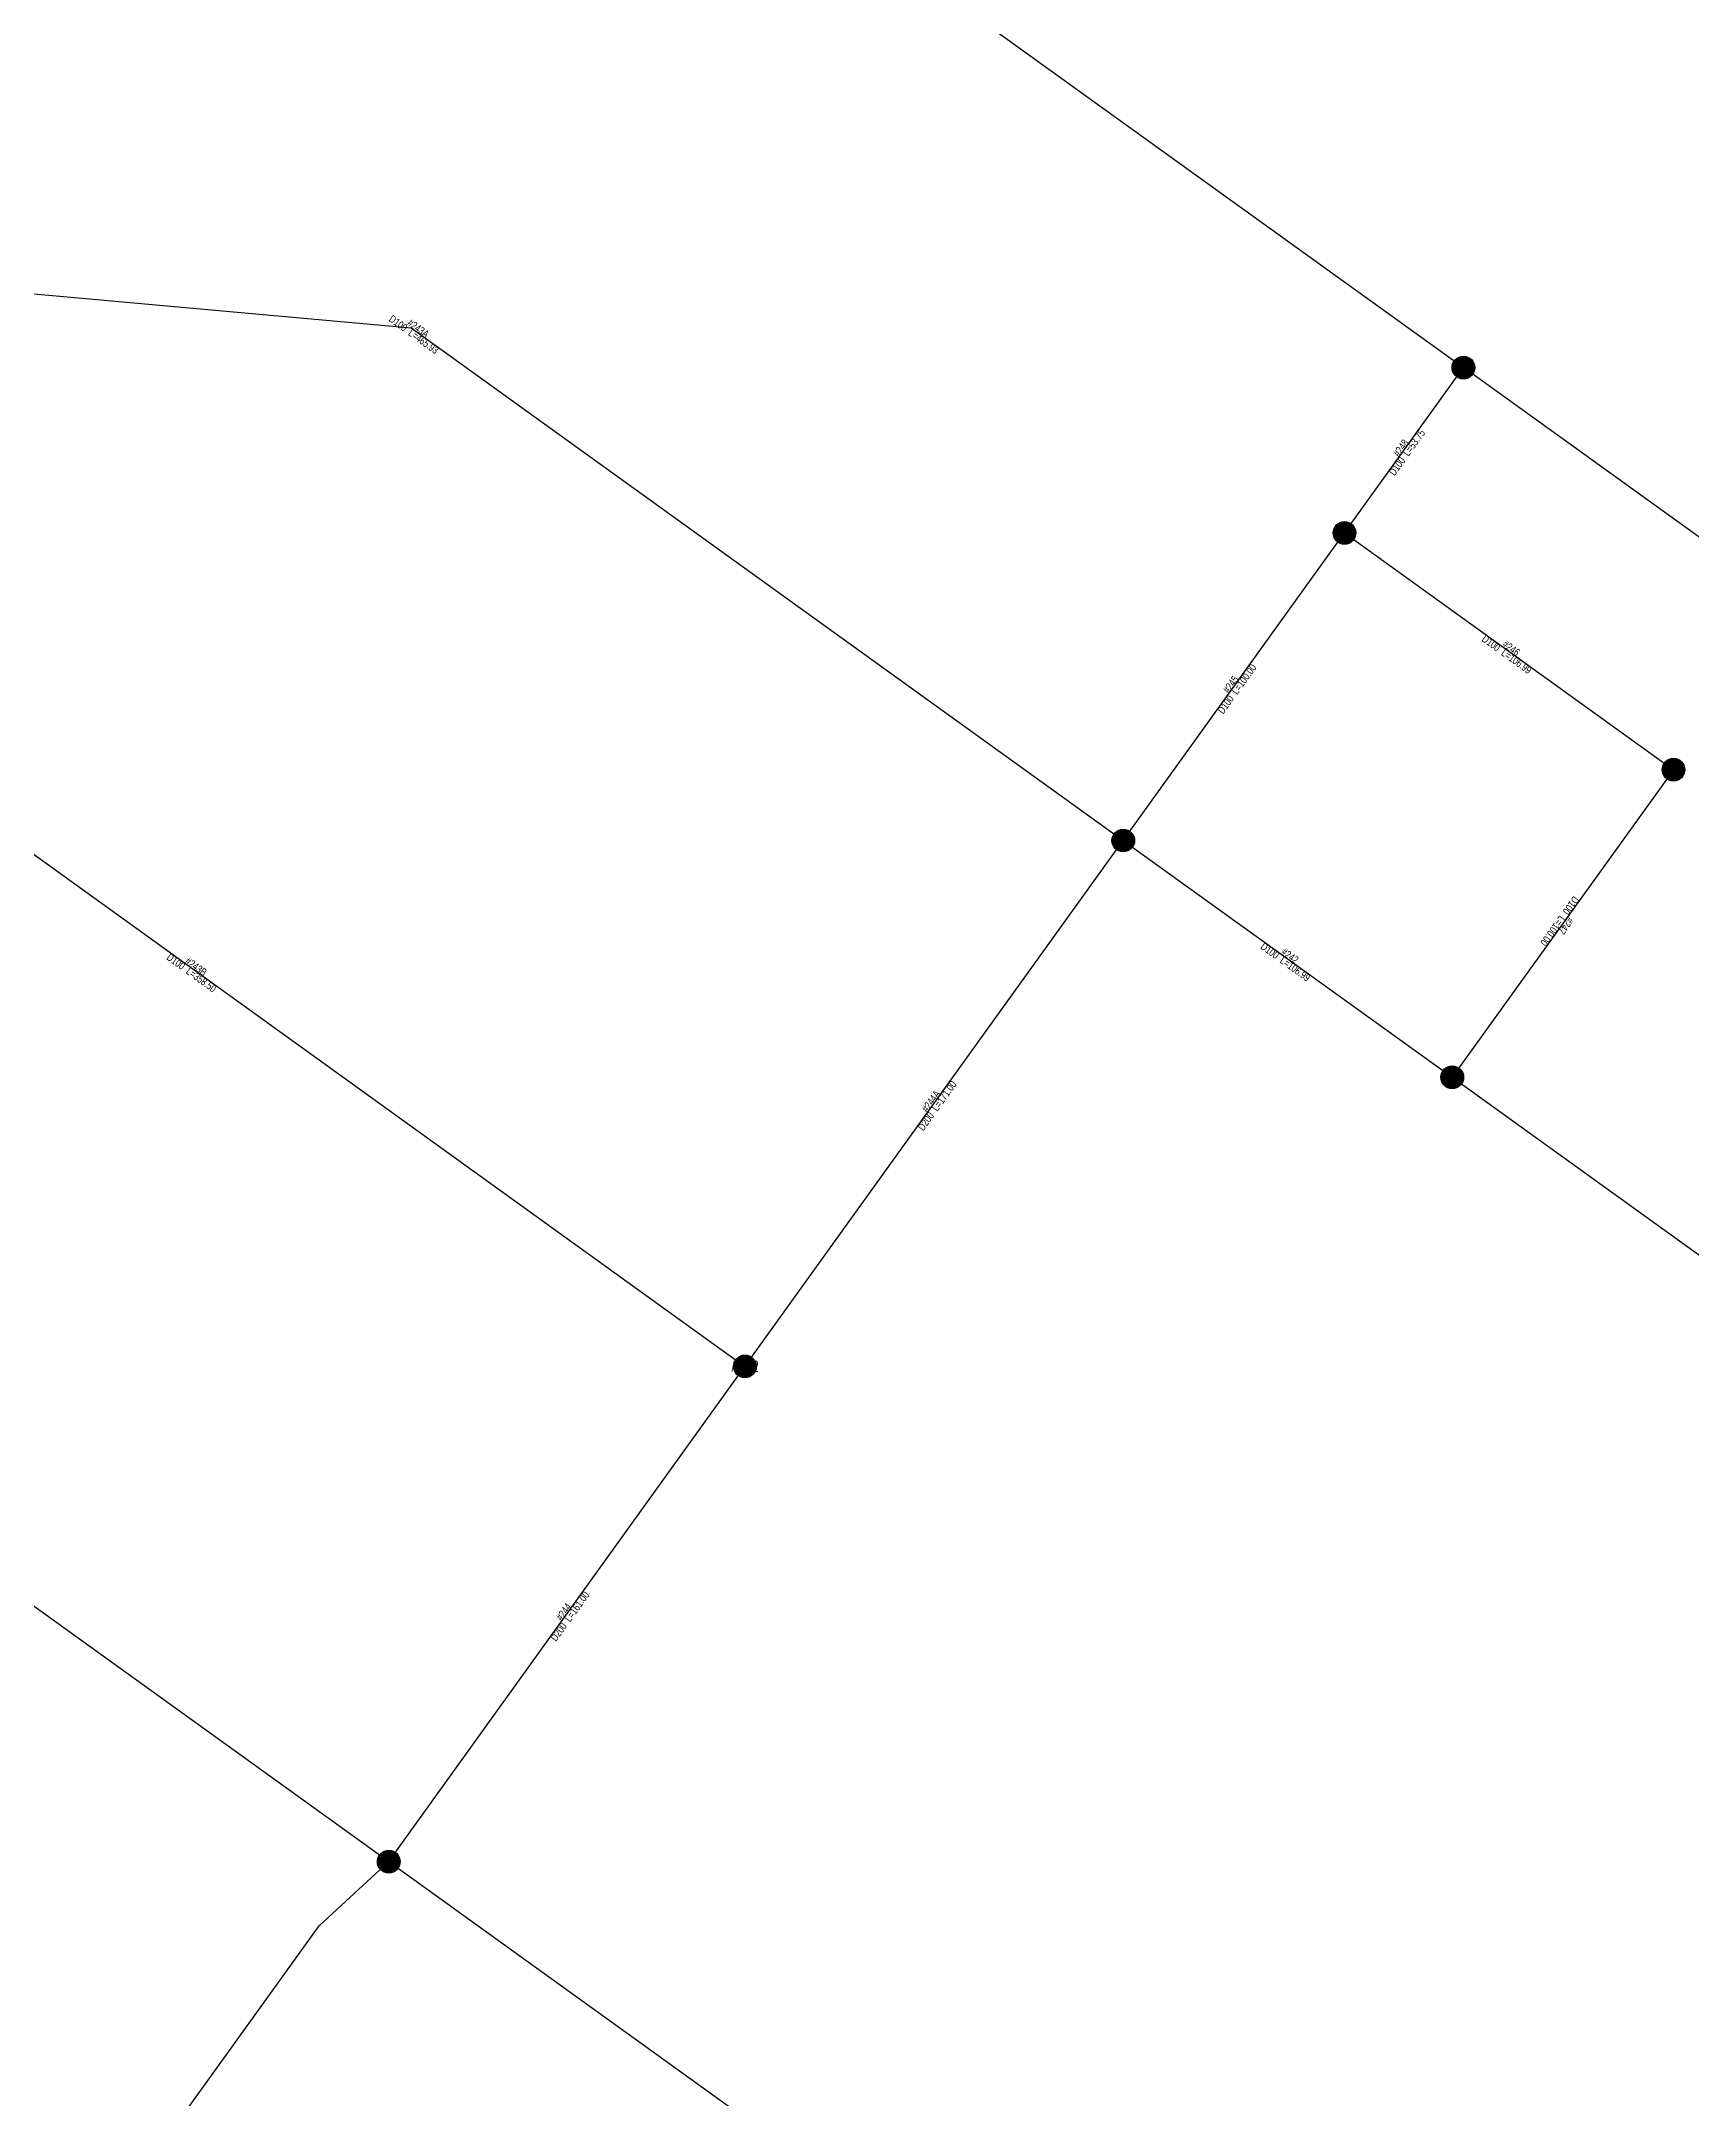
# Model space of a CAD drawing. Header units: metres. Extents: x 145472 to 149777, y 297313 to 301407.
# Drawn here: x 148347 to 148783, y 298853 to 299396 of the extents above; entities that cross this region are included whole.
import ezdxf
from ezdxf.enums import TextEntityAlignment as Align

# ---------------------------------------------------------------- set-up
doc = ezdxf.new("R2010")
doc.units = ezdxf.units.M
for name, color, linetype in [('EPANET2-JUNCTION', 7, 'Continuous'), ('EPANET2-PIPE', 3, 'Continuous'), ('EPANET2-PIPE_no', 7, 'Continuous')]:
    doc.layers.add(name, color=color, linetype=linetype)

# ---------------------------------------------------------------- blocks, each defined once
blk = doc.blocks.new('PIPE_BLOCK')
at = {"width": 0.8}
for tag, p in [('INFO', (0, -1)), ('ID', (0, 1))]:
    blk.add_attdef(tag, text='', height=2, dxfattribs=at).set_placement(p, align=Align.MIDDLE_CENTER)
blk = doc.blocks.new('JUNCTION_BLOCK')
h = blk.add_hatch(color=255)
edge = h.paths.add_edge_path()
edge.add_arc((0, 0), 3, 0, 360)
at = {"color": 5}
blk.add_circle((0, 0), 3, dxfattribs=at)
at = {"color": 5, "width": 0.7}
blk.add_attdef('ID', text='', height=3, dxfattribs=at).set_placement((0, 0), align=Align.MIDDLE_CENTER)

msp = doc.modelspace()

# ---------------------------------------------------------------- linework, layer by layer
at = {"layer": 'EPANET2-PIPE'}
for points in [[(148432.1, 299518.5), (148722.55, 299309.49)], [(148241.88, 299255.29), (148244.59, 299259.06), (148309.38, 299313.1), (148343.21, 299329.16), (148444.76, 299319.97), (148632.75, 299184.69)], [(148691.15, 299265.86), (148722.55, 299309.49)], [(149068.43, 299060.6), (148860.45, 299210.26), (148722.55, 299309.49)], [(148632.75, 299184.69), (148691.15, 299265.86)], [(148691.15, 299265.86), (148778, 299203.37)], [(148241.88, 299255.29), (148532.87, 299045.89)], [(148778, 299203.37), (148719.59, 299122.2)], [(148532.87, 299045.89), (148632.75, 299184.69)], [(148632.75, 299184.69), (148719.59, 299122.2)], [(148147.84, 299124.61), (148438.83, 298915.21)], [(148719.59, 299122.2), (148891.78, 298998.29)], [(148438.83, 298915.21), (148532.87, 299045.89)], [(148693.32, 298539.32), (148364.28, 298776.09), (148358.42, 298812.03), (148420.46, 298898.25), (148438.83, 298915.21)], [(148438.83, 298915.21), (148784.71, 298666.32)]]:
    msp.add_lwpolyline(points, dxfattribs=at)

# ---------------------------------------------------------------- block references
at = {"layer": 'EPANET2-JUNCTION'}
ref = msp.add_blockref('JUNCTION_BLOCK', (148722.55, 299309.49), dxfattribs=at)
ref.add_attrib('ID', 'A145', dxfattribs={"layer": '0', "color": 5, "height": 3, "width": 0.55}).set_placement((148722.55, 299309.49), align=Align.MIDDLE_CENTER)
ref = msp.add_blockref('JUNCTION_BLOCK', (148691.15, 299265.86), dxfattribs=at)
ref.add_attrib('ID', 'A146', dxfattribs={"layer": '0', "color": 5, "height": 3, "width": 0.55}).set_placement((148691.15, 299265.86), align=Align.MIDDLE_CENTER)
ref = msp.add_blockref('JUNCTION_BLOCK', (148778, 299203.37), dxfattribs=at)
ref.add_attrib('ID', 'A154', dxfattribs={"layer": '0', "color": 5, "height": 3, "width": 0.55}).set_placement((148778, 299203.37), align=Align.MIDDLE_CENTER)
ref = msp.add_blockref('JUNCTION_BLOCK', (148632.75, 299184.69), dxfattribs=at)
ref.add_attrib('ID', 'A147', dxfattribs={"layer": '0', "color": 5, "height": 3, "width": 0.55}).set_placement((148632.75, 299184.69), align=Align.MIDDLE_CENTER)
ref = msp.add_blockref('JUNCTION_BLOCK', (148719.59, 299122.2), dxfattribs=at)
ref.add_attrib('ID', 'A148', dxfattribs={"layer": '0', "color": 5, "height": 3, "width": 0.55}).set_placement((148719.59, 299122.2), align=Align.MIDDLE_CENTER)
ref = msp.add_blockref('JUNCTION_BLOCK', (148532.87, 299045.89), dxfattribs=at)
ref.add_attrib('ID', 'A176-2', dxfattribs={"layer": '0', "color": 5, "height": 3, "width": 0.55}).set_placement((148532.87, 299045.89), align=Align.MIDDLE_CENTER)
ref = msp.add_blockref('JUNCTION_BLOCK', (148438.83, 298915.21), dxfattribs=at)
ref.add_attrib('ID', 'A176', dxfattribs={"layer": '0', "color": 5, "height": 3, "width": 0.55}).set_placement((148438.83, 298915.21), align=Align.MIDDLE_CENTER)
at = {"layer": 'EPANET2-PIPE_no'}
for p, rotation, values in [((148446.05, 299319.04), 324.261469114334, {'ID': '#243A', 'INFO': 'D100  L=465.93'}), ((148706.85, 299287.68), 54.26146911322681, {'ID': '#248', 'INFO': 'D100  L=53.75'}), ((148734.58, 299234.62), 324.26146911433415, {'ID': '#246', 'INFO': 'D100  L=106.99'}), ((148661.95, 299225.28), 54.26146911321489, {'ID': '#245', 'INFO': 'D100  L=100.00'}), ((148748.79, 299162.79), 234.26146911292636, {'ID': '#247', 'INFO': 'D100  L=100.00'}), ((148387.37, 299150.59), 324.2614691143539, {'ID': '#243B', 'INFO': 'D100  L=358.50'}), ((148676.17, 299153.45), 324.2614691142553, {'ID': '#242', 'INFO': 'D100  L=106.99'}), ((148582.81, 299115.29), 54.26146911321727, {'ID': '#244A', 'INFO': 'D200  L=171.00'}), ((148485.85, 298980.55), 54.26146911323394, {'ID': '#244', 'INFO': 'D200  L=161.00'})]:
    msp.add_blockref('PIPE_BLOCK', p, dxfattribs=dict(at, rotation=rotation)).add_auto_attribs(values)

doc.saveas('drawing.dxf')
